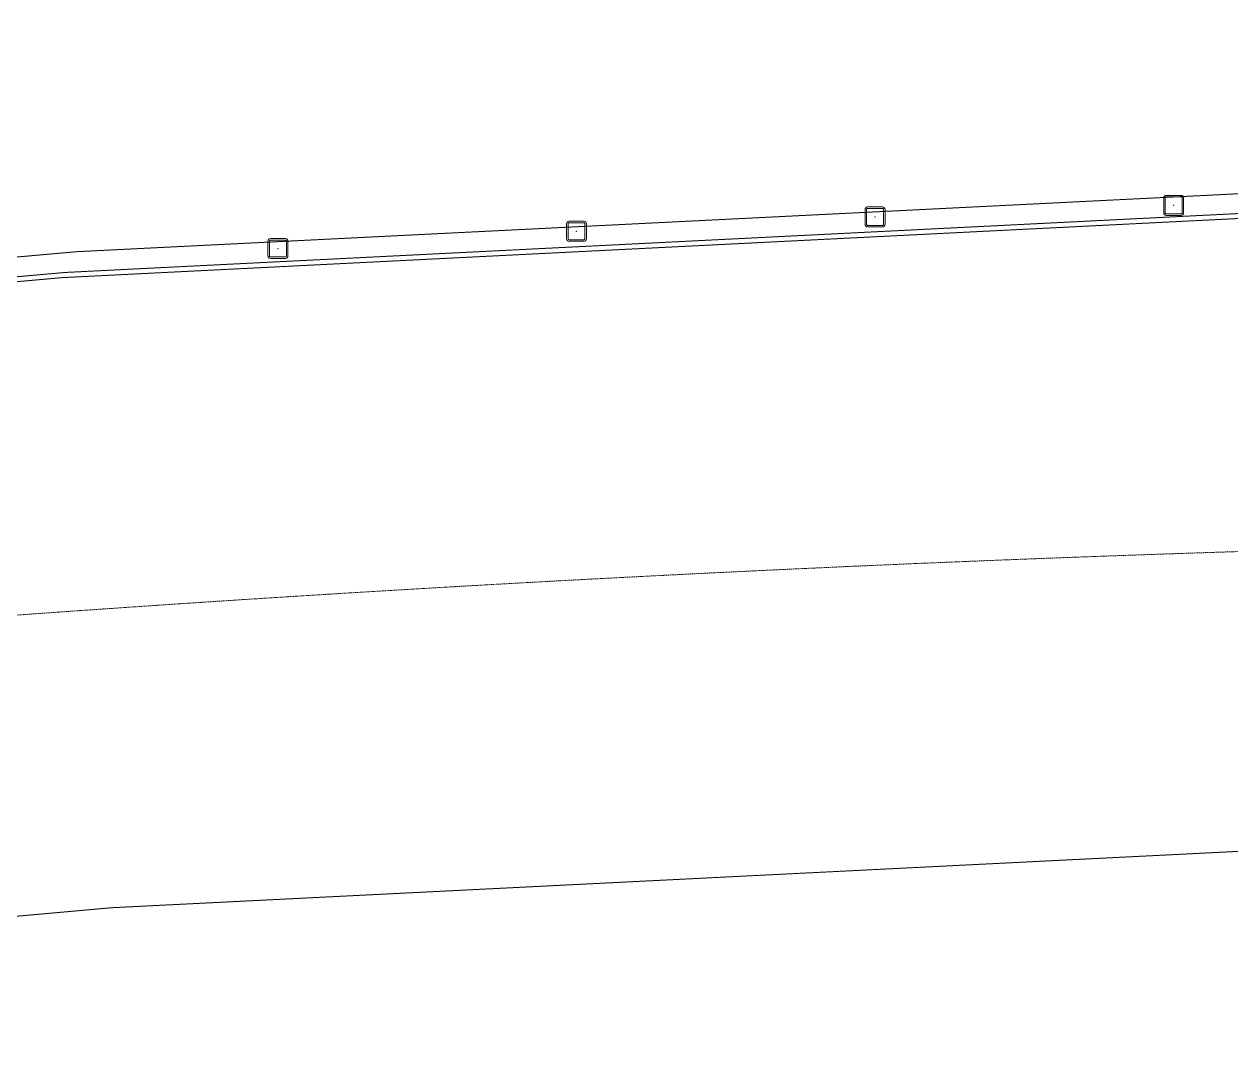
# Model space of a CAD drawing. Extents: x -1457 to 23780, y -2071 to 4205.
# Drawn here: x 10232.5 to 10475, y 1818.8 to 2025.6 of the extents above; entities that cross this region are included whole.
import ezdxf

# ---------------------------------------------------------------- set-up
doc = ezdxf.new("R2010")
doc.units = 0
doc.header["$MEASUREMENT"] = 0
doc.linetypes.add('HIDDEN', pattern=[0.375, 0.25, -0.125])
doc.layers.get('0').update_dxf_attribs({"color": 9, "lineweight": 9})
doc.layers.add('M-TEFRIS2-015', color=129, linetype='Continuous', lineweight=9)

# ---------------------------------------------------------------- blocks, each defined once
blk = doc.blocks.new('Prf-40x40')
for points in [[(1.5, -2), (-1.5, -2, -0.414214), (-2, -1.5), (-2, 1.5, -0.414214), (-1.5, 2), (1.5, 2, -0.414214), (2, 1.5), (2, -1.5, -0.414214)], [(1.5, -1.7), (-1.5, -1.7, -0.414214), (-1.7, -1.5), (-1.7, 1.5, -0.414214), (-1.5, 1.7), (1.5, 1.7, -0.414214), (1.7, 1.5), (1.7, -1.5, -0.414214)]]:
    blk.add_lwpolyline(points, format="xyb", close=True)
blk.add_point((0, 0))

msp = doc.modelspace()

# ---------------------------------------------------------------- linework, layer by layer
at = {"layer": 'M-TEFRIS2-015', "linetype": 'HIDDEN', "lineweight": 0, "const_width": 0.2}
for points in [[(7129.5, 979.76, -0.152644), (10705.5, 2076.19, -0.10573)], [(9993.28, 2012.73), (9999.7, 1954.08, -0.029359), (10724.25, 1990.45, -0.029359)], [(9997.25, 2013.17), (10003.24, 1958.49, -0.029197), (10724.29, 1994.45, -0.029197)], [(9992.28, 2012.62), (9998.81, 1952.98, -0.029399), (10724.25, 1989.45, -0.029399)], [(9998.81, 1952.98), (10012.63, 1826.73, -0.029535), (10726.45, 1862.43)]]:
    msp.add_lwpolyline(points, format="xyb", dxfattribs=at)
at = {"layer": 'M-TEFRIS2-015', "linetype": 'HIDDEN', "lineweight": 0}
msp.add_arc((10671.39, -4192.32), 6115, 89.48411, 96.222728, dxfattribs=at)

# ---------------------------------------------------------------- block references
at = {"layer": 'M-TEFRIS2-015', "linetype": 'HIDDEN', "lineweight": 0, "xscale": -1}
for p in [(10463.5, 1989.13), (10403.5, 1986.82), (10343.5, 1983.94), (10283.5, 1980.47)]:
    msp.add_blockref('Prf-40x40', p, dxfattribs=at)

doc.saveas('drawing.dxf')
